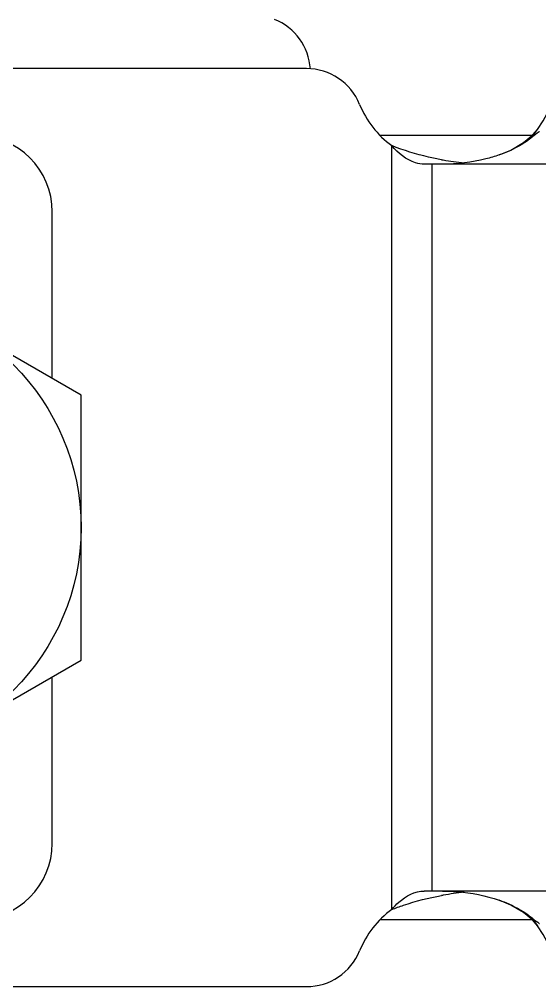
# Model space of a CAD drawing. Extents: x 27938 to 1507990, y 110129 to 923079.
# Drawn here: x 529595.9 to 529838, y 358362.8 to 358812.8 of the extents above; entities that cross this region are included whole.
import ezdxf

# ---------------------------------------------------------------- set-up
doc = ezdxf.new("R2010")
doc.units = 0
doc.header["$LTSCALE"] = 1000
doc.header["$MEASUREMENT"] = 0

msp = doc.modelspace()

# ---------------------------------------------------------------- linework, layer by layer
at = {"linetype": 'Continuous'}
for p, q in [((529729.52, 358789.9), (529355.47, 358789.9)), ((529834.47, 358758.76), (529763.86, 358758.76)), ((529833.95, 358757.53), (529837, 358761.54)), ((529769.2, 358398.69), (529769.2, 358754.02)), ((530192.32, 358745.41), (529784.32, 358745.41)), ((529788.08, 358407.31), (529788.08, 358745.41)), ((529611.27, 358645.71), (529611.27, 358723.17)), ((529624.62, 358638), (529517.85, 358699.65)), ((529624.62, 358514.71), (529624.62, 358638)), ((529517.85, 358453.07), (529624.62, 358514.71)), ((529611.27, 358429.55), (529611.27, 358507.01)), ((530192.32, 358407.31), (529784.32, 358407.31)), ((529834.47, 358393.96), (529763.86, 358393.96)), ((529833.95, 358395.19), (529837, 358391.17)), ((529355.47, 358362.82), (529729.52, 358362.82))]:
    msp.add_line(p, q, dxfattribs=at)
for points in [[(529837, 358761.54), (529839.73, 358765.56), (529842.27, 358770.44), (529843.85, 358774.65), (529844.65, 358777.83), (529844.92, 358779.72), (529844.95, 358780.2)], [(529819.2, 358749.68), (529824.68, 358751.96), (529830.58, 358755.46), (529834.85, 358759.08), (529836.99, 358761.53)], [(529836.99, 358391.18), (529834.81, 358393.68), (529830.53, 358397.29), (529824.66, 358400.76), (529819.2, 358403.03)], [(529844.95, 358372.52), (529844.92, 358373), (529844.65, 358374.89), (529843.85, 358378.06), (529842.27, 358382.28), (529839.73, 358387.15), (529837, 358391.17)]]:
    msp.add_lwpolyline(points, dxfattribs=at)
msp.add_circle((529517.85, 358576.36), 106.77, dxfattribs=at)
for centre, radius, start, end in [((529704.7, 358788.03), 26.69, 3.6522, 67.9757), ((529729.52, 358763.2), 26.69, 22.0243, 90), ((529795.51, 358789.9), 44.49, 202.0243, 233.7485), ((529575.68, 358723.17), 35.59, 0, 90), ((529855.77, 358734.08), 31.91, 123.7883, 124.1887), ((529816.6, 358881.15), 135.82, 259.7299, 260.0443), ((529816.37, 358879.66), 134.32, 260.0279, 264.2434), ((529575.68, 358429.55), 35.59, 270, 0), ((529816.6, 358271.57), 135.82, 99.9557, 100.2701), ((529816.37, 358273.06), 134.31, 95.7509, 99.9721), ((529795.51, 358362.82), 44.49, 126.2515, 157.9757), ((529855.77, 358418.64), 31.91, 235.8113, 236.2117), ((529729.52, 358389.51), 26.69, 270, 337.9757)]:
    msp.add_arc(centre, radius, start, end, dxfattribs=at)
for points, knots in [([(529837.84, 358760.48), (529837.53, 358760.26), (529836.2, 358759.33), (529834.92, 358758.32), (529833.95, 358757.53)], [0, 0, 0, 0, 0.231104, 1, 1, 1, 1]), ([(529792.38, 358747.5), (529790.37, 358747.87), (529782.5, 358749.48), (529774.76, 358751.8), (529769.2, 358754.02)], [0, 0, 0, 0, 0.255037, 1, 1, 1, 1]), ([(529784.32, 358745.41), (529782.96, 358745.41), (529777.05, 358746.49), (529772.11, 358750.53), (529769.2, 358754.02)], [0, 0, 0, 0, 0.231026, 1, 1, 1, 1]), ([(529833.95, 358757.53), (529833.04, 358756.79), (529828.51, 358753.51), (529823.36, 358751.14), (529819.2, 358749.68)], [0, 0, 0, 0, 0.210146, 1, 1, 1, 1]), ([(529819.2, 358749.68), (529817.18, 358748.98), (529808.61, 358746.44), (529799.62, 358745.41), (529792.83, 358745.41)], [0, 0, 0, 0, 0.239548, 1, 1, 1, 1]), ([(529769.2, 358398.69), (529770.21, 358399.9), (529774.24, 358404.11), (529780, 358407.31), (529784.32, 358407.31)], [0, 0, 0, 0, 0.266, 1, 1, 1, 1]), ([(529769.2, 358398.69), (529771.01, 358399.42), (529778.56, 358402.18), (529786.39, 358404.13), (529792.38, 358405.21)], [0, 0, 0, 0, 0.242689, 1, 1, 1, 1]), ([(529792.83, 358407.31), (529795.13, 358407.31), (529804.05, 358406.95), (529812.94, 358405.22), (529819.2, 358403.03)], [0, 0, 0, 0, 0.257456, 1, 1, 1, 1]), ([(529819.2, 358403.03), (529820.7, 358402.51), (529825.9, 358400.47), (529830.85, 358397.7), (529833.95, 358395.19)], [0, 0, 0, 0, 0.285604, 1, 1, 1, 1]), ([(529833.95, 358395.19), (529834.29, 358394.91), (529835.56, 358393.89), (529836.86, 358392.91), (529837.84, 358392.24)], [0, 0, 0, 0, 0.26918, 1, 1, 1, 1])]:
    msp.add_open_spline(points, degree=3, knots=knots, dxfattribs=at)

doc.saveas('drawing.dxf')
